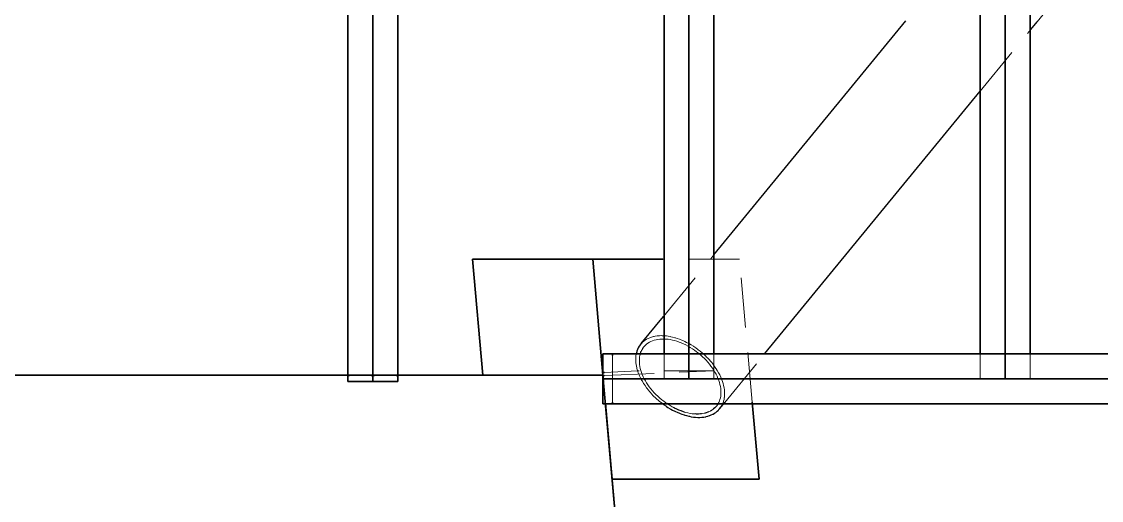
# Model space of a CAD drawing. Header units: millimetres. Extents: x -11795 to 47768, y 22971 to 65021.
# Drawn here: x 1443 to 4687, y 55231 to 56670 of the extents above; entities that cross this region are included whole.
import ezdxf

# ---------------------------------------------------------------- set-up
doc = ezdxf.new("R2010")
doc.units = ezdxf.units.MM
doc.linetypes.add('HIDDEN_50', pattern=[225, 150, -75])
for name, color, linetype, lineweight in [('PLATE_HIDDEN', 8, 'HIDDEN_50', 18), ('PLATE_VISIBLE', 7, 'Continuous', 35), ('PROFILE_HIDDEN', 9, 'HIDDEN_50', 18), ('PROFILE_VISIBLE', 4, 'Continuous', 25)]:
    doc.layers.add(name, color=color, linetype=linetype, lineweight=lineweight)

msp = doc.modelspace()

# ---------------------------------------------------------------- linework, layer by layer
at = {"layer": 'PLATE_HIDDEN'}
for p, q in [((3447.9, 57305.2), (3447.9, 55595.8)), ((4397.9, 55595.8), (4397.9, 57305.2)), ((2572.9, 56669.2), (2572.9, 56818.9)), ((3372.9, 56667.8), (3372.9, 56817.4)), ((3522.9, 56817.4), (3522.9, 56667.8)), ((4322.9, 56667.8), (4322.9, 56817.4)), ((4472.9, 56817.4), (4472.9, 56667.8)), ((3447.9, 56010.2), (3447.9, 56014.1)), ((3447.9, 56014.1), (3447.9, 55595.8)), ((3447.9, 55670.8), (3447.9, 56010.2)), ((3600.1, 55955.7), (3369.5, 55955.7)), ((3638, 55526.3), (3600.1, 55955.7)), ((4397.9, 55884.1), (4397.9, 55886.4)), ((4397.9, 55886.4), (4397.9, 55595.8)), ((4397.9, 55663.4), (4397.9, 55884.1)), ((3217.7, 55525.5), (3217.7, 55666.1)), ((3372.6, 55670.8), (3522.4, 55670.8)), ((3372.9, 55595.8), (3372.9, 55670.6)), ((3447.9, 55595.8), (3447.9, 55670.8)), ((3522.9, 55670.6), (3522.9, 55595.8)), ((4322.9, 55595.8), (4322.9, 55670.6)), ((4331.7, 55670.8), (4471.6, 55670.8)), ((4397.9, 55595.8), (4397.9, 55663.4)), ((4472.9, 55670.6), (4472.9, 55595.8)), ((3294.2, 55619.8), (3193.8, 55615.3)), ((3193.9, 55605.8), (3523.5, 55620.5)), ((3523.5, 55620.5), (3294.2, 55619.8)), ((2424.2, 55607.5), (2574.1, 55607.5)), ((2574.1, 55607.5), (2424.2, 55607.5)), ((2574.1, 55607.5), (2424.2, 55607.5)), ((2493.2, 55605.7), (2427.6, 55605.7)), ((2502.6, 55606), (2568.2, 55606)), ((3190.4, 55595.4), (3196.5, 55526.3)), ((3196.8, 55523), (3190.7, 55592.6)), ((3190.7, 55592.6), (3196.8, 55523)), ((3196.8, 55523), (3190.7, 55592.6)), ((3194.9, 55595.8), (4662.5, 55595.8)), ((3522.9, 55595.8), (3372.9, 55595.8)), ((4472.9, 55595.8), (4322.9, 55595.8))]:
    msp.add_line(p, q, dxfattribs=at)
at = {"layer": 'PLATE_VISIBLE'}
for p, q in [((2422.9, 59136.4), (2422.9, 55587.9)), ((2497.9, 55587.9), (2497.9, 59136.4)), ((2497.9, 59136.4), (2497.9, 55587.9)), ((2572.9, 55587.9), (2572.9, 59136.4)), ((2497.9, 59061.4), (2497.9, 55587.9)), ((2497.9, 59060), (2497.9, 55606)), ((2497.9, 59059.6), (2497.9, 55605.7)), ((3372.9, 58986.4), (3372.9, 55670.8)), ((3522.9, 55670.8), (3522.9, 58986.4)), ((4322.9, 58986.4), (4322.9, 55670.8)), ((4472.9, 55670.8), (4472.9, 58986.4)), ((2497.9, 55607.5), (2497.9, 58946.6)), ((2422.9, 55605.7), (2422.9, 58645.4)), ((3447.9, 55595.8), (3447.9, 57559.4)), ((4397.9, 57559.4), (4397.9, 55595.8)), ((2572.9, 55606), (2572.9, 56669.2)), ((3372.9, 55670.6), (3372.9, 56667.8)), ((3522.9, 56667.8), (3522.9, 55670.6)), ((4322.9, 55670.6), (4322.9, 56667.8)), ((4472.9, 56667.8), (4472.9, 55670.6)), ((3158.6, 55955.7), (2797.6, 55955.7)), ((2797.6, 55955.7), (2828.4, 55607.5)), ((3369.5, 55955.7), (3158.6, 55955.7)), ((3158.6, 55955.7), (3190.4, 55595.4)), ((3189.4, 55607.5), (3158.6, 55955.7)), ((6179.9, 55670.8), (3189.4, 55670.8)), ((3189.4, 55670.8), (3189.4, 55520.8)), ((3217.7, 55666.1), (3217.7, 55670.8)), ((3217.7, 55670.8), (3372.6, 55670.8)), ((3372.9, 55670.8), (3522.9, 55670.8)), ((3522.4, 55670.8), (4331.7, 55670.8)), ((4322.9, 55670.8), (4472.9, 55670.8)), ((4471.6, 55670.8), (5280.8, 55670.8)), ((3193.8, 55615.3), (3189, 55615.1)), ((3189, 55615.1), (3189, 55605.6)), ((-1938.8, 55607.5), (3188.8, 55607.5)), ((1204.7, 55607.5), (2424.2, 55607.5)), ((2424.2, 55607.5), (1204.7, 55607.5)), ((2424.2, 55607.5), (1204.7, 55607.5)), ((2427.6, 55605.7), (2422.9, 55605.7)), ((2422.9, 55587.9), (2497.9, 55587.9)), ((2497.9, 55605.7), (2493.2, 55605.7)), ((2497.9, 55587.9), (2497.9, 55607.5)), ((2497.9, 55606), (2502.6, 55606)), ((2497.9, 55587.9), (2572.9, 55587.9)), ((2568.2, 55606), (2572.9, 55606)), ((2574.1, 55607.5), (3188.8, 55607.5)), ((3188.8, 55607.5), (2574.1, 55607.5)), ((3188.8, 55607.5), (2574.1, 55607.5)), ((2828.4, 55607.5), (3189.4, 55607.5)), ((6254.9, 55595.8), (3188.8, 55595.8)), ((3188.8, 55595.8), (3189.9, 55595.8)), ((3189, 55605.6), (3193.9, 55605.8)), ((3190.7, 55592.6), (3189.4, 55607.5)), ((3189.4, 55607.5), (3190.7, 55592.6)), ((3189.4, 55607.5), (3372, 53538.8)), ((3190.7, 55592.6), (3189.4, 55607.5)), ((3189.9, 55595.8), (3194.9, 55595.8)), ((4662.5, 55595.8), (4702.4, 55595.8)), ((3189.4, 55520.8), (6179.9, 55520.8)), ((3196.5, 55526.3), (3217.1, 55294.3)), ((3324.2, 54080.9), (3196.8, 55523)), ((3196.8, 55523), (3324.2, 54080.9)), ((3324.2, 54080.9), (3196.8, 55523)), ((3217.7, 55520.8), (3217.7, 55525.5)), ((5121, 55520.8), (3217.7, 55520.8)), ((3658.5, 55294.3), (3638, 55526.3)), ((3217.1, 55294.3), (3658.5, 55294.3))]:
    msp.add_line(p, q, dxfattribs=at)
at = {"layer": 'PROFILE_HIDDEN'}
for p, q in [((4494, 56669), (4665.2, 56877.6)), ((4322.9, 56460.4), (4475, 56645.8)), ((3371, 55783.2), (3523.1, 55968.6)), ((3313.5, 55710.4), (3311.9, 55709.2)), ((3316, 55712.3), (3313.5, 55710.4)), ((3320.5, 55715.1), (3316, 55712.3)), ((3322.3, 55716.1), (3320.5, 55715.1)), ((3325.3, 55717.6), (3322.3, 55716.1)), ((3330.3, 55719.8), (3325.3, 55717.6)), ((3332.2, 55720.5), (3330.3, 55719.8)), ((3335.6, 55721.6), (3332.2, 55720.5)), ((3333.6, 55708.5), (3338.5, 55710.6)), ((3341.1, 55723.2), (3335.6, 55721.6)), ((3338.5, 55710.6), (3343.6, 55712.3)), ((3343.1, 55723.6), (3341.1, 55723.2)), ((3346.8, 55724.4), (3343.1, 55723.6)), ((3343.6, 55712.3), (3348.9, 55713.7)), ((3352.8, 55725.2), (3346.8, 55724.4)), ((3348.9, 55713.7), (3354.5, 55714.7)), ((3354.8, 55725.4), (3352.8, 55725.2)), ((3354.5, 55714.7), (3360.2, 55715.4)), ((3358.9, 55725.7), (3354.8, 55725.4)), ((3365.2, 55725.9), (3358.9, 55725.7)), ((3360.2, 55715.4), (3366.2, 55715.8)), ((3367.3, 55725.8), (3365.2, 55725.9)), ((3366.2, 55715.8), (3372.3, 55715.8)), ((3371.7, 55725.7), (3367.3, 55725.8)), ((3378.3, 55725.2), (3371.7, 55725.7)), ((3372.3, 55715.8), (3378.6, 55715.5)), ((3380.3, 55724.9), (3378.3, 55725.2)), ((3378.6, 55715.5), (3385, 55714.9)), ((3385, 55724.3), (3380.3, 55724.9)), ((3391.9, 55723.2), (3385, 55724.3)), ((3385, 55714.9), (3391.5, 55713.9)), ((3391.5, 55713.9), (3398.1, 55712.6)), ((3393.8, 55722.7), (3391.9, 55723.2)), ((3398.8, 55721.6), (3393.8, 55722.7)), ((3398.1, 55712.6), (3404.7, 55710.9)), ((3405.8, 55719.8), (3398.8, 55721.6)), ((3404.7, 55710.9), (3411.4, 55708.9)), ((3407.6, 55719.2), (3405.8, 55719.8)), ((3412.8, 55717.6), (3407.6, 55719.2)), ((3419.8, 55715.1), (3412.8, 55717.6)), ((3421.6, 55714.4), (3419.8, 55715.1)), ((3426.9, 55712.3), (3421.6, 55714.4)), ((3433.9, 55709.2), (3426.9, 55712.3)), ((3304.5, 55679), (3305.5, 55681.3)), ((3305.5, 55681.3), (3307.9, 55685.7)), ((3308, 55705.8), (3306.9, 55704.7)), ((3307.9, 55685.7), (3309.2, 55687.7)), ((3311.9, 55709.2), (3308, 55705.8)), ((3318.9, 55698.8), (3320.7, 55700.5)), ((3320.7, 55700.5), (3324.7, 55703.5)), ((3324.7, 55703.5), (3329, 55706.1)), ((3329, 55706.1), (3333.6, 55708.5)), ((3411.4, 55708.9), (3418.2, 55706.6)), ((3418.2, 55706.6), (3424.9, 55704)), ((3424.9, 55704), (3431.7, 55701.1)), ((3431.7, 55701.1), (3438.4, 55697.8)), ((3435.5, 55708.4), (3433.9, 55709.2)), ((3440.9, 55705.7), (3435.5, 55708.4)), ((3438.4, 55697.8), (3445.1, 55694.3)), ((3447.8, 55702), (3440.9, 55705.7)), ((3445.1, 55694.3), (3451.7, 55690.5)), ((3449.3, 55701.2), (3447.8, 55702)), ((3454.7, 55698.1), (3449.3, 55701.2)), ((3451.7, 55690.5), (3458.2, 55686.5)), ((3461.5, 55693.8), (3454.7, 55698.1)), ((3458.2, 55686.5), (3464.6, 55682.2)), ((3462.8, 55692.9), (3461.5, 55693.8)), ((3468.2, 55689.3), (3462.8, 55692.9)), ((3464.6, 55682.2), (3470.8, 55677.6)), ((3474.7, 55684.6), (3468.2, 55689.3)), ((3475.9, 55683.7), (3474.7, 55684.6)), ((3481.1, 55679.6), (3475.9, 55683.7)), ((3487.3, 55674.5), (3481.1, 55679.6)), ((3288.3, 55663.6), (3287.9, 55657.8)), ((3287.9, 55657.8), (3287.9, 55654.9)), ((3287.9, 55654.9), (3287.9, 55652)), ((3287.9, 55652), (3288.3, 55646)), ((3288.7, 55666.3), (3288.3, 55663.6)), ((3288.3, 55646), (3288.6, 55643)), ((3289.1, 55669.1), (3288.7, 55666.3)), ((3289.6, 55671.8), (3289.1, 55669.1)), ((3298.8, 55650.7), (3299, 55656.3)), ((3299, 55645), (3298.8, 55650.7)), ((3299, 55656.3), (3299.5, 55661.7)), ((3299.5, 55661.7), (3300.5, 55666.9)), ((3300.5, 55666.9), (3301.1, 55669.4)), ((3470.8, 55677.6), (3476.9, 55672.8)), ((3476.9, 55672.8), (3482.9, 55667.8)), ((3482.9, 55667.8), (3488.6, 55662.7)), ((3488.3, 55673.6), (3487.3, 55674.5)), ((3493.3, 55669.1), (3488.3, 55673.6)), ((3488.6, 55662.7), (3494.2, 55657.3)), ((3499.2, 55663.5), (3493.3, 55669.1)), ((3494.2, 55657.3), (3499.5, 55651.8)), ((3500, 55662.7), (3499.2, 55663.5)), ((3499.5, 55651.8), (3504.6, 55646.1)), ((3504.8, 55657.8), (3500, 55662.7)), ((3504.6, 55646.1), (3509.4, 55640.3)), ((3510.2, 55651.9), (3504.8, 55657.8)), ((3510.9, 55651.1), (3510.2, 55651.9)), ((3515.3, 55645.9), (3510.9, 55651.1)), ((3520.2, 55639.8), (3515.3, 55645.9)), ((3555.9, 55525.4), (3676.3, 55672.2)), ((3288.6, 55643), (3289, 55639.8)), ((3289, 55639.8), (3290.1, 55633.6)), ((3290.1, 55633.6), (3290.8, 55630.6)), ((3290.8, 55630.6), (3291.6, 55627.3)), ((3291.6, 55627.3), (3293.4, 55620.9)), ((3293.4, 55620.9), (3294.4, 55618)), ((3294.4, 55618), (3295.6, 55614.4)), ((3295.6, 55614.4), (3298.1, 55608)), ((3299.5, 55639.2), (3299, 55645)), ((3300.4, 55633.2), (3299.5, 55639.2)), ((3301.7, 55627.2), (3300.4, 55633.2)), ((3303.4, 55621.1), (3301.7, 55627.2)), ((3305.4, 55614.9), (3303.4, 55621.1)), ((3307.7, 55608.7), (3305.4, 55614.9)), ((3509.4, 55640.3), (3514, 55634.3)), ((3514, 55634.3), (3518.3, 55628.3)), ((3518.3, 55628.3), (3522.3, 55622.2)), ((3520.7, 55639.1), (3520.2, 55639.8)), ((3524.8, 55633.6), (3520.7, 55639.1)), ((3522.3, 55622.2), (3526, 55616.1)), ((3529.1, 55627.2), (3524.8, 55633.6)), ((3526, 55616.1), (3529.3, 55609.9)), ((3529.5, 55626.6), (3529.1, 55627.2)), ((3533.1, 55620.8), (3529.5, 55626.6)), ((3536.8, 55614.4), (3533.1, 55620.8)), ((3537.1, 55613.9), (3536.8, 55614.4)), ((3540.2, 55607.9), (3537.1, 55613.9)), ((3298.1, 55608), (3299.4, 55605.2)), ((3299.4, 55605.2), (3301, 55601.5)), ((3301, 55601.5), (3304.2, 55595)), ((3304.2, 55595), (3305.7, 55592.3)), ((3305.7, 55592.3), (3307.8, 55588.6)), ((3310.4, 55602.5), (3307.7, 55608.7)), ((3307.8, 55588.6), (3311.6, 55582.2)), ((3313.5, 55596.3), (3310.4, 55602.5)), ((3311.6, 55582.2), (3313.3, 55579.6)), ((3316.8, 55590.1), (3313.5, 55596.3)), ((3320.5, 55584), (3316.8, 55590.1)), ((3324.5, 55577.9), (3320.5, 55584)), ((3529.3, 55609.9), (3532.4, 55603.7)), ((3532.4, 55603.7), (3535.1, 55597.5)), ((3535.1, 55597.5), (3537.4, 55591.3)), ((3537.4, 55591.3), (3539.4, 55585.1)), ((3539.4, 55585.1), (3541.1, 55579)), ((3543.3, 55601.5), (3540.2, 55607.9)), ((3546, 55595), (3543.4, 55601)), ((3548.3, 55588.5), (3546, 55595)), ((3550.3, 55582.1), (3548.4, 55588.2)), ((3552, 55575.8), (3550.3, 55582.1)), ((3313.3, 55579.6), (3315.8, 55575.8)), ((3315.8, 55575.8), (3320.3, 55569.5)), ((3320.3, 55569.5), (3322.1, 55567.1)), ((3322.1, 55567.1), (3325, 55563.3)), ((3328.8, 55571.9), (3324.5, 55577.9)), ((3325, 55563.3), (3330, 55557.3)), ((3333.4, 55565.9), (3328.8, 55571.9)), ((3330, 55557.3), (3332, 55555.1)), ((3332, 55555.1), (3335.3, 55551.3)), ((3338.2, 55560.1), (3333.4, 55565.9)), ((3335.3, 55551.3), (3340.8, 55545.5)), ((3343.3, 55554.4), (3338.2, 55560.1)), ((3348.6, 55548.9), (3343.3, 55554.4)), ((3354.2, 55543.6), (3348.6, 55548.9)), ((3541.1, 55579), (3542.4, 55573)), ((3542.4, 55573), (3543.3, 55567)), ((3543.3, 55567), (3543.8, 55561.2)), ((3543.8, 55549.9), (3543.3, 55544.5)), ((3543.8, 55561.2), (3544, 55555.5)), ((3544, 55555.5), (3543.8, 55549.9)), ((3553.3, 55569.5), (3552, 55575.6)), ((3554.2, 55563.3), (3553.3, 55569.5)), ((3554.7, 55557.2), (3554.2, 55563.2)), ((3554.9, 55551.3), (3554.7, 55557.2)), ((3554.7, 55545.5), (3554.9, 55551.3)), ((3340.8, 55545.5), (3342.8, 55543.5)), ((3342.8, 55543.5), (3346.5, 55539.9)), ((3346.5, 55539.9), (3352.5, 55534.4)), ((3352.5, 55534.4), (3354.5, 55532.6)), ((3359.9, 55538.4), (3354.2, 55543.6)), ((3354.5, 55532.6), (3358.6, 55529.1)), ((3358.6, 55529.1), (3364.9, 55524.1)), ((3365.9, 55533.4), (3359.9, 55538.4)), ((3364.9, 55524.1), (3366.9, 55522.5)), ((3372, 55528.6), (3365.9, 55533.4)), ((3366.9, 55522.5), (3369.1, 55520.9)), ((3378.2, 55524.1), (3372, 55528.6)), ((3381.4, 55521.9), (3378.2, 55524.1)), ((3391.1, 55515.7), (3387.9, 55517.7)), ((3397.7, 55511.9), (3391.1, 55515.7)), ((3534.9, 55520.5), (3533.6, 55518.5)), ((3537.3, 55524.9), (3534.9, 55520.5)), ((3539.3, 55529.5), (3537.3, 55524.9)), ((3541, 55534.3), (3539.3, 55529.5)), ((3542.3, 55539.3), (3541, 55534.3)), ((3543.3, 55544.5), (3542.3, 55539.3)), ((3545.8, 55514.6), (3548.2, 55519.2)), ((3548.3, 55519.4), (3550.2, 55524)), ((3550.2, 55524), (3551.9, 55529.1)), ((3551.9, 55529.3), (3553.2, 55534.4)), ((3553.2, 55534.4), (3554.1, 55539.8)), ((3554.2, 55539.9), (3554.7, 55545.5)), ((3401.1, 55510.1), (3397.7, 55511.9)), ((3438.1, 55495.3), (3434.7, 55496.3)), ((3444.7, 55493.6), (3438.1, 55495.3)), ((3451.3, 55492.3), (3444.7, 55493.6)), ((3457.8, 55491.3), (3451.3, 55492.3)), ((3464.2, 55490.7), (3457.8, 55491.3)), ((3467.4, 55490.5), (3464.2, 55490.7)), ((3488.3, 55491.5), (3485.4, 55491.1)), ((3493.9, 55492.5), (3488.3, 55491.5)), ((3496.6, 55493.2), (3493.9, 55492.5)), ((3509.2, 55497.7), (3506.7, 55496.7)), ((3511.5, 55498.9), (3509.2, 55497.7)), ((3518.1, 55502.7), (3515.9, 55501.4)), ((3520.1, 55504.2), (3518.1, 55502.7)), ((3544.6, 55512.5), (3545.8, 55514.6))]:
    msp.add_line(p, q, dxfattribs=at)
at = {"layer": 'PROFILE_VISIBLE'}
for p, q in [((3523.1, 55968.6), (4100, 56671.8)), ((4475, 56645.8), (4494, 56669)), ((3676.3, 55672.2), (4322.9, 56460.4)), ((3304.4, 55702.1), (3371, 55783.2)), ((3291.7, 55679.7), (3290.9, 55676.9)), ((3293.5, 55684.6), (3291.7, 55679.7)), ((3294.5, 55686.8), (3293.5, 55684.6)), ((3295.7, 55689.4), (3294.5, 55686.8)), ((3298.3, 55693.9), (3295.7, 55689.4)), ((3299.5, 55695.7), (3298.3, 55693.9)), ((3301.2, 55698.1), (3299.5, 55695.7)), ((3304.4, 55702.1), (3301.2, 55698.1)), ((3303.4, 55676.7), (3304.5, 55679)), ((3305.9, 55703.6), (3304.4, 55702.1)), ((3306.9, 55704.7), (3305.9, 55703.6)), ((3309.2, 55687.7), (3310.6, 55689.8)), ((3310.6, 55689.8), (3313.6, 55693.6)), ((3313.6, 55693.6), (3317, 55697.2)), ((3317, 55697.2), (3318.9, 55698.8)), ((3290.2, 55674.5), (3289.6, 55671.8)), ((3290.9, 55676.9), (3290.2, 55674.5)), ((3301.1, 55669.4), (3301.8, 55671.9)), ((3301.8, 55671.9), (3303.4, 55676.7)), ((3369.1, 55520.9), (3371.4, 55519.2)), ((3371.4, 55519.2), (3378, 55514.6)), ((3384.6, 55519.7), (3381.4, 55521.9)), ((3387.9, 55517.7), (3384.6, 55519.7)), ((3532.2, 55516.4), (3529.2, 55512.6)), ((3533.6, 55518.5), (3532.2, 55516.4)), ((3540, 55506.1), (3555.9, 55525.4)), ((3378, 55514.6), (3380, 55513.3)), ((3380, 55513.3), (3384.7, 55510.2)), ((3384.7, 55510.2), (3391.5, 55506.1)), ((3391.5, 55506.1), (3393.5, 55505)), ((3393.5, 55505), (3398.4, 55502.3)), ((3398.4, 55502.3), (3405.4, 55498.7)), ((3404.4, 55508.4), (3401.1, 55510.1)), ((3411.1, 55505.1), (3404.4, 55508.4)), ((3405.4, 55498.7), (3407.3, 55497.8)), ((3407.3, 55497.8), (3412.4, 55495.5)), ((3417.8, 55502.2), (3411.1, 55505.1)), ((3412.4, 55495.5), (3419.5, 55492.5)), ((3424.6, 55499.6), (3417.8, 55502.2)), ((3419.5, 55492.5), (3421.2, 55491.8)), ((3421.2, 55491.8), (3426.5, 55489.8)), ((3431.4, 55497.3), (3424.6, 55499.6)), ((3426.5, 55489.8), (3433.5, 55487.5)), ((3434.7, 55496.3), (3431.4, 55497.3)), ((3433.5, 55487.5), (3435.2, 55487)), ((3435.2, 55487), (3440.5, 55485.5)), ((3440.5, 55485.5), (3447.5, 55483.8)), ((3447.5, 55483.8), (3449, 55483.5)), ((3449, 55483.5), (3454.4, 55482.4)), ((3470.5, 55490.4), (3467.4, 55490.5)), ((3476.6, 55490.4), (3470.5, 55490.4)), ((3482.6, 55490.8), (3476.6, 55490.4)), ((3485.4, 55491.1), (3482.6, 55490.8)), ((3499.2, 55493.9), (3496.6, 55493.2)), ((3504.3, 55495.6), (3499.2, 55493.9)), ((3499.7, 55482.6), (3504.5, 55483.8)), ((3506.7, 55496.7), (3504.3, 55495.6)), ((3504.5, 55483.8), (3509.9, 55485.5)), ((3509.9, 55485.5), (3510.6, 55485.7)), ((3510.6, 55485.7), (3515, 55487.5)), ((3513.8, 55500.1), (3511.5, 55498.9)), ((3515.9, 55501.4), (3513.8, 55500.1)), ((3515, 55487.5), (3519.9, 55489.8)), ((3519.9, 55489.8), (3520.5, 55490.1)), ((3522.1, 55505.7), (3520.1, 55504.2)), ((3520.5, 55490.1), (3524.6, 55492.5)), ((3525.8, 55509), (3522.1, 55505.7)), ((3524.6, 55492.5), (3528.9, 55495.4)), ((3529.2, 55512.6), (3525.8, 55509)), ((3528.9, 55495.4), (3529.3, 55495.8)), ((3529.3, 55495.8), (3532.9, 55498.7)), ((3532.9, 55498.7), (3536.6, 55502.3)), ((3536.9, 55502.6), (3540, 55506.1)), ((3540, 55506.1), (3543.1, 55510.2)), ((3543.3, 55510.5), (3544.6, 55512.5)), ((3454.4, 55482.4), (3461.1, 55481.4)), ((3461.1, 55481.4), (3462.5, 55481.3)), ((3462.5, 55481.3), (3467.8, 55480.7)), ((3467.8, 55480.7), (3474.3, 55480.4)), ((3474.3, 55480.4), (3475.5, 55480.4)), ((3475.5, 55480.4), (3480.7, 55480.4)), ((3480.7, 55480.4), (3487, 55480.7)), ((3487, 55480.7), (3488, 55480.8)), ((3488, 55480.8), (3493, 55481.4)), ((3493, 55481.4), (3498.9, 55482.4)), ((3498.9, 55482.4), (3499.7, 55482.6))]:
    msp.add_line(p, q, dxfattribs=at)

doc.saveas('drawing.dxf')
